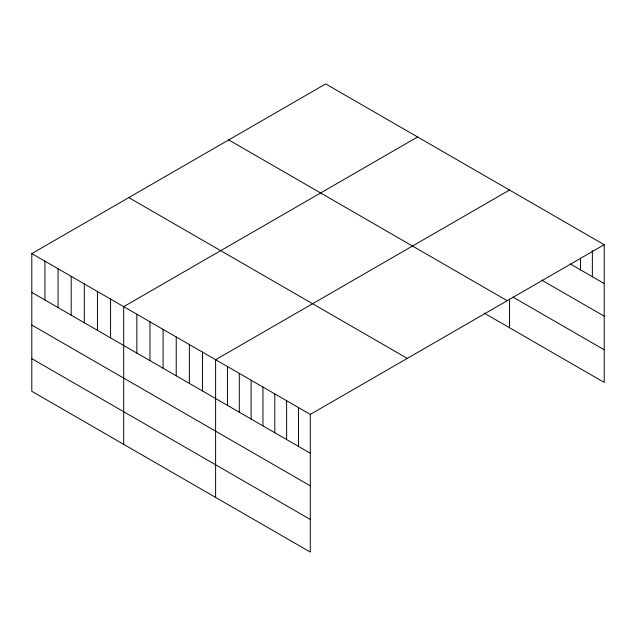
<?xml version="1.0" encoding="UTF-8"?>
<svg xmlns="http://www.w3.org/2000/svg" width="636" height="636" viewBox="0 0 636 636"><rect width="100%" height="100%" fill="white"/><g stroke="black" fill="none" stroke-linecap="round" stroke-linejoin="round"><path stroke-width="0.95" d="M31.8 253.597L310.304 414.386L310.304 552.08L31.8 391.291L31.8 253.597L325.696 83.92L604.2 244.709L604.2 382.403L484.068 313.047M417.606 136.979L123.702 306.655L123.702 444.349M509.508 190.037L215.612 359.722L215.612 497.416M310.304 414.386L604.2 244.709M570.381 264.02L604.2 283.537M541.634 280.047L604.2 316.164M512.894 297.06L604.2 349.776M228.714 139.912L507.21 300.701M128.79 197.605L407.286 358.394M31.8 292.425L310.304 453.222M31.8 325.052L310.304 485.848M31.8 358.664L310.304 519.461M592.362 250.497L592.362 276.708M580.525 258.224L580.525 269.871M509.508 299.063L509.508 327.731M298.467 407.557L298.467 446.385M286.629 400.72L286.629 439.555M274.792 393.891L274.792 432.719M262.954 387.054L262.954 425.889M251.125 380.225L251.125 419.052M239.287 373.388L239.287 412.215M227.45 366.551L227.45 405.386M202.479 352.137L202.479 390.973M189.353 344.561L189.353 383.389M176.22 336.977L176.22 375.812M163.094 329.4L163.094 368.228M149.961 321.816L149.961 360.652M136.835 314.24L136.835 353.067M110.577 299.079L110.577 337.907M97.443 291.495L97.443 330.33M84.318 283.918L84.318 322.746M71.184 276.334L71.184 315.17M58.059 268.758L58.059 307.586M44.925 261.173L44.925 300.009"/></g></svg>
